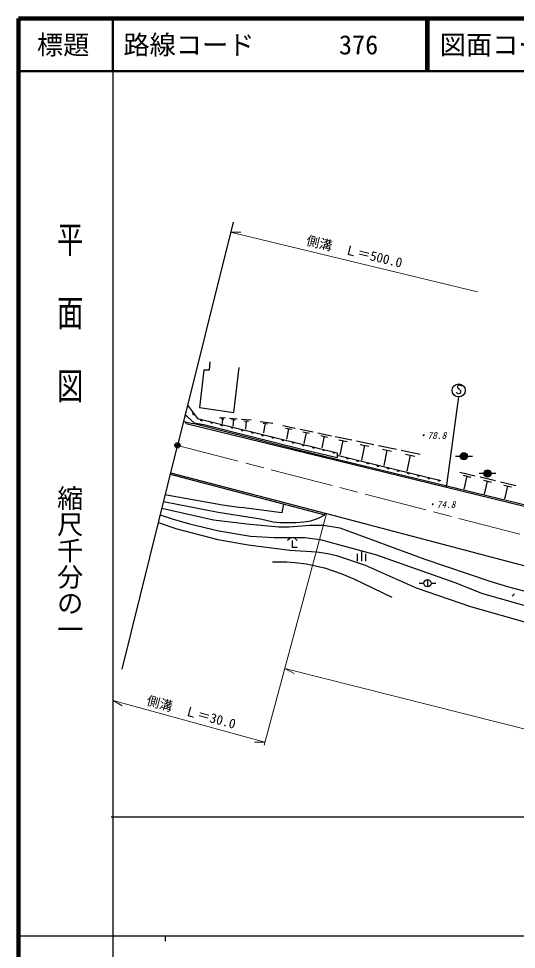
# Model space of a CAD drawing. Units: millimetres, scale not verified. Extents: x 40000 to 680000, y 20000 to 380000.
# Drawn here: x 40000 to 134998, y 202409 to 380000 of the extents above; entities that cross this region are included whole.
import ezdxf
from ezdxf.enums import TextEntityAlignment as Align

# ---------------------------------------------------------------- set-up
doc = ezdxf.new("R2010")
doc.units = ezdxf.units.MM
doc.header["$LTSCALE"] = 1000
doc.header["$PDMODE"] = 32
doc.header["$PDSIZE"] = 500
doc.linetypes.add('CHAIN', pattern=[18.5, 12, -1.5, 3.5, -1.5])
for name, color, linetype, lineweight in [('M-BGD', 7, 'Continuous', 25), ('M-BMK', 2, 'CHAIN', 13), ('M-BMK-SRVR', 3, 'Continuous', 25), ('M-STR-HTXT', 7, 'Continuous', 13), ('M-TTL', 2, 'Continuous', 140), ('M-TTL-BAND', 7, 'Continuous', 25), ('M-TTL-LINE', 7, 'Continuous', 50)]:
    doc.layers.add(name, color=color, linetype=linetype, lineweight=lineweight)
doc.layers.add('M-OTRS', color=6, linetype='Continuous')
doc.layers.add('M-TTL-TXT', color=7, linetype='Continuous')
doc.styles.add('@ＭＳ ゴシック', font='')
doc.styles.add('ＭＳ ゴシック', font='')
doc.styles.get('@ＭＳ ゴシック').set_extended_font_data('@MS Gothic')
doc.styles.get('ＭＳ ゴシック').set_extended_font_data('MS Gothic')

msp = doc.modelspace()

# ---------------------------------------------------------------- hatches: boundary and pattern name
at = {"layer": 'M-BGD'}
for points in [[(125671, 296498, -0.41421), (124988, 295815, -0.41421), (124305, 296498, -0.41421), (124988, 297181, -0.41421)], [(130167, 293223, -1), (128801, 293223, -0.41421), (129484, 293906, -0.41421)]]:
    msp.add_hatch(color=256, dxfattribs=at).paths.add_polyline_path(points)

# ---------------------------------------------------------------- linework, layer by layer
for p, q in [((76523, 314509), (76353, 312900)), ((75337, 312900), (74491, 305788)), ((76353, 312900), (75337, 312900)), ((81095, 304857), (82111, 313408)), ((123936, 307820), (121599, 290531)), ((74491, 305788), (81095, 304857)), ((71998, 304232), (71786, 304493)), ((72205, 304010), (71998, 304232)), ((73512, 302881), (72205, 304010)), ((78364, 303879), (79454, 303804)), ((78625, 303697), (79170, 303660)), ((80271, 303748), (81721, 303648)), ((71465, 303205), (71781, 303079)), ((71781, 303079), (73221, 302740)), ((71951, 302655), (71781, 303079)), ((181509, 275901), (71951, 302655)), ((74999, 302317), (73221, 302740)), ((73512, 302881), (75337, 302571)), ((94133, 297491), (74999, 302317)), ((75337, 302571), (94557, 297745)), ((78898, 303678), (78834, 302753)), ((80618, 303506), (81343, 303456)), ((80981, 303481), (80896, 302248)), ((82507, 303594), (84380, 303466)), ((82956, 303281), (83892, 303217)), ((83424, 303249), (83315, 301657)), ((86125, 303122), (88507, 302823)), ((86700, 302780), (87524, 302671)), ((86997, 302554), (86728, 300963)), ((90426, 302364), (92791, 301869)), ((90943, 301885), (92125, 301638)), ((91534, 301762), (91114, 299752)), ((93713, 301676), (96191, 301158)), ((94255, 301175), (95494, 300916)), ((94874, 301046), (94434, 298939)), ((97111, 300966), (99706, 300423)), ((97678, 300441), (98976, 300170)), ((98327, 300305), (97866, 298100)), ((100400, 300278), (103564, 299617)), ((101092, 299638), (102674, 299307)), ((101883, 299473), (101321, 296784)), ((104476, 299426), (107774, 298737)), ((105197, 298759), (106846, 298414)), ((106021, 298587), (105435, 295783)), ((108683, 298546), (112120, 297828)), ((121735, 290802), (94133, 297491)), ((94557, 297745), (100789, 296265)), ((100812, 297173), (100789, 296265)), ((100800, 296704), (120604, 291890)), ((109435, 297851), (111153, 297492)), ((110294, 297672), (109683, 294751)), ((113027, 297638), (116607, 296890)), ((113810, 296914), (115600, 296540)), ((114705, 296727), (114069, 293684)), ((123393, 296534), (124306, 296535)), ((125686, 296534), (126599, 296535)), ((68942, 293055), (98431, 285312)), ((69006, 293315), (98790, 285553)), ((124213, 293493), (127126, 292785)), ((127889, 293259), (128802, 293260)), ((130182, 293259), (131096, 293260)), ((124835, 292879), (126292, 292525)), ((125563, 292702), (124962, 290226)), ((128099, 292548), (131009, 291841)), ((128721, 291935), (130175, 291581)), ((129448, 291758), (128847, 289285)), ((131982, 291604), (134889, 290898)), ((179054, 276917), (121735, 290802)), ((132603, 290992), (134056, 290639)), ((133329, 290815), (132729, 288345)), ((67887, 289193), (78893, 287246)), ((67335, 286606), (77200, 284367)), ((78893, 287246), (82449, 286738)), ((90239, 285722), (82449, 286738)), ((90577, 287415), (90239, 285722)), ((67018, 285333), (69326, 284537)), ((69326, 284537), (72628, 283605)), ((77200, 284367), (83550, 283605)), ((98431, 285312), (98524, 285622)), ((66654, 283873), (70173, 282674)), ((70173, 282674), (78047, 280642)), ((72628, 283605), (78216, 282251)), ((83550, 283605), (89646, 283013)), ((89646, 283013), (91593, 283013)), ((91593, 283013), (95573, 283351)), ((95573, 283351), (98197, 283351)), ((98197, 283351), (101330, 282843)), ((101330, 282843), (117501, 276832)), ((78047, 280642), (83804, 279626)), ((78216, 282251), (84227, 281235)), ((84227, 281235), (88799, 280981)), ((88799, 280981), (94641, 280981)), ((91796, 280896), (91346, 280446)), ((93146, 280446), (92696, 280896)), ((94641, 280981), (97520, 280642)), ((97520, 280642), (108273, 277679)), ((83804, 279626), (91763, 278610)), ((92246, 279096), (92246, 280446)), ((93146, 279096), (92246, 279096)), ((91763, 278610), (96927, 278271)), ((96927, 278271), (99044, 277933)), ((99044, 277933), (100653, 277594)), ((100653, 277594), (106156, 275731)), ((104677, 276475), (104677, 277875)), ((105477, 276475), (105477, 278475)), ((106277, 276475), (106277, 277875)), ((108273, 277679), (123259, 272429)), ((88461, 276324), (91170, 276324)), ((91170, 276324), (92779, 276239)), ((92779, 276239), (94895, 275985)), ((94895, 275985), (98367, 275223)), ((106156, 275731), (115893, 271413)), ((117501, 276832), (129947, 272683)), ((98367, 275223), (101669, 274038)), ((101669, 274038), (104124, 273022)), ((104124, 273022), (111236, 269635)), ((116424, 272309), (117338, 272310)), ((118016, 272956), (118020, 271591)), ((118718, 272309), (119631, 272310)), ((123259, 272429), (128508, 270313)), ((129947, 272683), (133503, 271583)), ((115893, 271413), (126222, 267857)), ((128508, 270313), (139599, 267180)), ((133503, 271583), (140954, 269635)), ((134658, 270249), (134208, 269799)), ((126222, 267857), (137906, 264555)), ((57642, 227725), (293608, 227725))]:
    msp.add_line(p, q, dxfattribs=at)
for points in [[(72230, 306275), (74120, 303703), (100812, 297173)], [(67655, 287892), (78074, 285812), (86184, 284586), (88554, 283958), (89957, 283861), (92956, 283861), (94407, 283958), (95761, 284199), (97358, 284732), (98431, 285312)], [(98790, 285553), (153020, 271249), (159418, 269629), (163407, 268759), (166590, 268314), (181122, 267121), (190907, 266672), (197315, 266436), (213534, 266568), (217641, 267173), (227357, 268880)]]:
    msp.add_lwpolyline(points, dxfattribs=at)
for centre, radius in [((123985, 309066), 1250), ((124988, 296498), 683), ((129484, 293223), 683), ((118020, 272273), 683)]:
    msp.add_circle(centre, radius, dxfattribs=at)
for centre, start, end in [((73460, 304697), 138.98435, 293.62358), ((74918, 303566), 178.93375, 333.57298), ((76861, 303090), 178.93375, 333.57298), ((78804, 302615), 178.93375, 333.57298), ((80747, 302140), 178.93375, 333.57298), ((82689, 301665), 178.93375, 333.57298), ((84632, 301189), 178.93375, 333.57298), ((86575, 300714), 178.93375, 333.57298), ((88517, 300239), 178.93375, 333.57298), ((90460, 299764), 178.93375, 333.57298), ((92403, 299288), 178.93375, 333.57298), ((94346, 298813), 178.93375, 333.57298), ((96288, 298338), 178.93375, 333.57298), ((98231, 297863), 178.93375, 333.57298), ((100174, 297387), 178.93375, 333.57298), ((102757, 296287), 179.01618, 333.65542), ((104700, 295814), 179.01618, 333.65542), ((106643, 295342), 179.01618, 333.65542), ((108587, 294869), 179.01618, 333.65542), ((110530, 294397), 179.01618, 333.65542), ((112474, 293924), 179.01618, 333.65542), ((114417, 293452), 179.01618, 333.65542), ((116360, 292979), 179.01618, 333.65542), ((118304, 292507), 179.01618, 333.65542), ((120247, 292035), 179.01618, 333.65542)]:
    msp.add_arc(centre, 256, start, end, dxfattribs=at)
at = {"layer": 'M-BMK'}
msp.add_line((70311, 298569), (166892, 273552), dxfattribs=at)
at = {"layer": 'M-BMK-SRVR'}
for p, q in [((80925, 341179), (70311, 298569)), ((70289, 298462), (59674, 255853))]:
    msp.add_line(p, q, dxfattribs=at)
msp.add_circle((70311, 298569), 500, dxfattribs=at)
msp.add_point((70311, 298569), dxfattribs=at)
at = {"layer": 'M-OTRS'}
msp.add_point((70311, 298569), dxfattribs=at)
at = {"layer": 'M-STR-HTXT'}
for p, q in [((80439, 339226), (82438, 339278)), ((80439, 339226), (127577, 327886)), ((98790, 285553), (86852, 241357)), ((90816, 256031), (153146, 240256)), ((90816, 256031), (92562, 255055)), ((58065, 249908), (87005, 241925)), ((58065, 249908), (59790, 248895)), ((87005, 241925), (85006, 241940))]:
    msp.add_line(p, q, dxfattribs=at)
at = {"layer": 'M-TTL'}
for p, q in [((40000, 380000), (40000, 20000)), ((680000, 380000), (40000, 380000))]:
    msp.add_line(p, q, dxfattribs=at)
at = {"layer": 'M-TTL-BAND'}
for p, q in [((58000, 370000), (58000, 20000)), ((40000, 205000), (579000, 205000)), ((68000, 205000), (68000, 204000))]:
    msp.add_line(p, q, dxfattribs=at)
at = {"layer": 'M-TTL-LINE'}
for p, q in [((58000, 380000), (58000, 370000)), ((117750, 380000), (117750, 370000)), ((118250, 380000), (118250, 370000)), ((40000, 370000), (680000, 370000))]:
    msp.add_line(p, q, dxfattribs=at)

# ---------------------------------------------------------------- texts
at = {"layer": 'M-BGD', "style": 'ＭＳ ゴシック'}
msp.add_text('S', height=1833, rotation=353.183, dxfattribs=at).set_placement((123259, 307874), align=Align.BOTTOM_LEFT)
at = {"layer": 'M-BGD', "style": 'ＭＳ ゴシック', "oblique": 15}
for s, p in [('・78.8', (116178, 299413)), ('・74.8', (117932, 286234))]:
    msp.add_text(s, height=1320, dxfattribs=at).set_placement(p, align=Align.BOTTOM_LEFT)
at = {"layer": 'M-STR-HTXT', "style": 'ＭＳ ゴシック'}
for s, rotation, p in [('側溝\u3000Ｌ＝500.0', 346.473, (94629, 336325)), ('側溝\u3000Ｌ＝30.0', 344.578, (64137, 248590))]:
    msp.add_text(s, height=1833, rotation=rotation, dxfattribs=at).set_placement(p, align=Align.BOTTOM_LEFT)
at = {"layer": 'M-TTL-BAND', "style": '@ＭＳ ゴシック', "width": 1.4}
msp.add_text('平  面  図', height=3666, rotation=270, dxfattribs=at).set_placement((49777, 306475), align=Align.MIDDLE_RIGHT)
at = {"layer": 'M-TTL-BAND', "style": '@ＭＳ ゴシック'}
msp.add_text('縮尺千分の一', height=3666, rotation=270, dxfattribs=at).set_placement((49777, 261030), align=Align.MIDDLE_RIGHT)
at = {"layer": 'M-TTL-TXT', "style": 'ＭＳ ゴシック'}
msp.add_text('標題', height=3666, dxfattribs=at).set_placement((48500, 375000), align=Align.MIDDLE_CENTER)
for s, p in [('路線コード', (60000, 375000)), ('376', (101142, 375000)), ('図面コード', (120380, 375000))]:
    msp.add_text(s, height=3666, dxfattribs=at).set_placement(p, align=Align.MIDDLE_LEFT)

doc.saveas('drawing.dxf')
